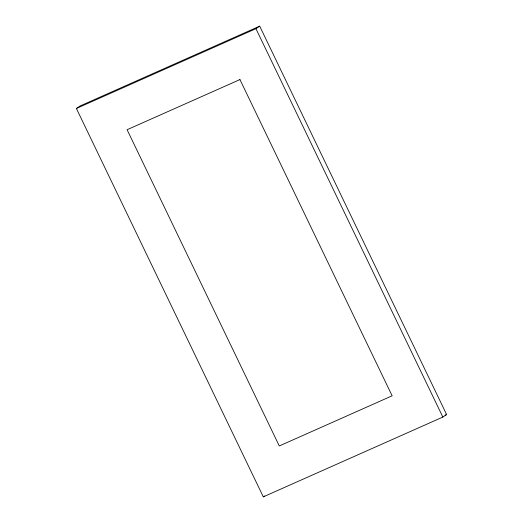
<?xml version="1.0" encoding="UTF-8"?>
<svg xmlns="http://www.w3.org/2000/svg" width="523" height="523" viewBox="0 0 523 523"><rect width="100%" height="100%" fill="white"/><g stroke="black" fill="none" stroke-linecap="round" stroke-linejoin="round"><path stroke-width="0.78" d="M76.391 108.477L80.163 105.94L259.696 26.15L446.609 414.523L442.837 417.06L263.304 496.85L76.391 108.477L255.93 28.687L259.696 26.15M263.304 496.85L264.56 496.007M445.119 415.184L446.609 414.523M255.93 28.687L442.837 417.06M239.939 79.568L127.089 129.724L279.289 445.969L392.139 395.813L239.939 79.568"/></g></svg>
